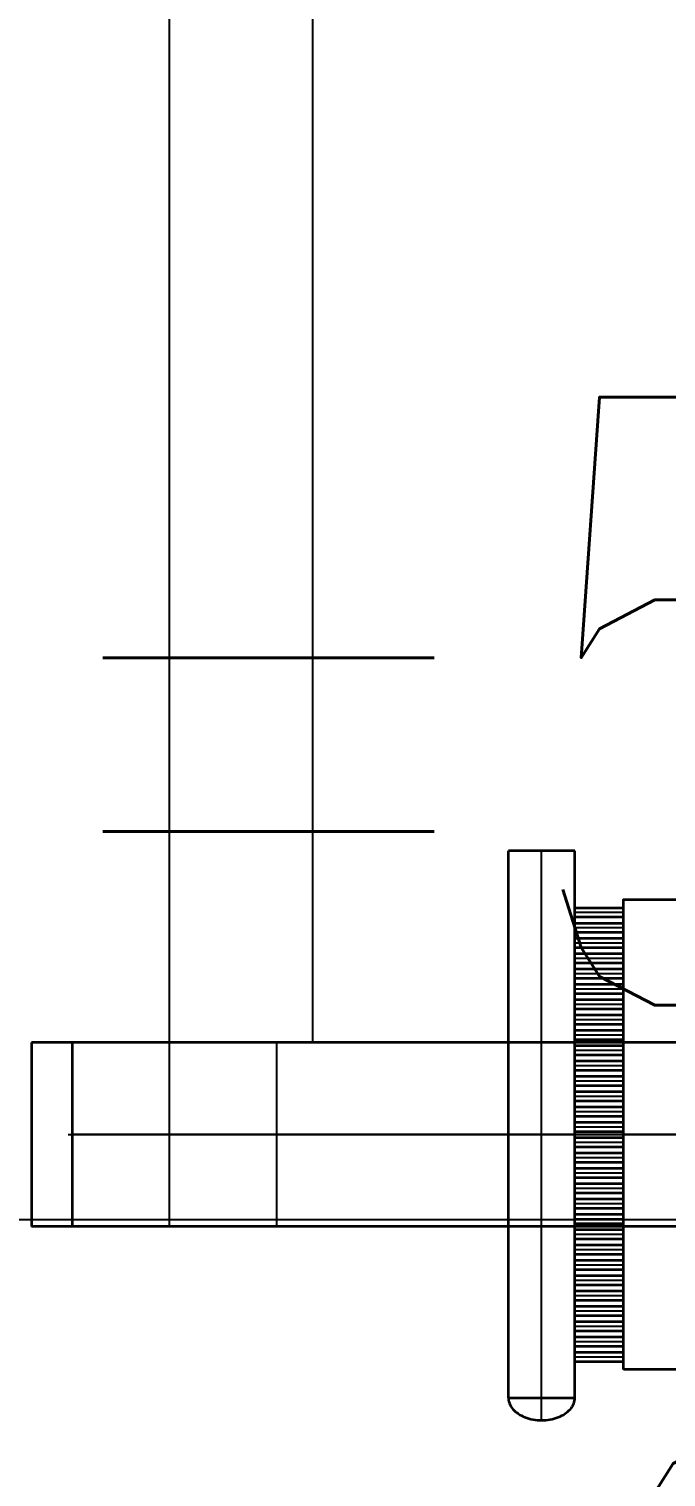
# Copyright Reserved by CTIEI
# Model space of a CAD drawing. Header units: metres. Extents: x -170 to 1091, y -90 to 504.
# Drawn here: x 70.76 to 73.88, y 67.37 to 74.46 of the extents above; entities that cross this region are included whole.
import ezdxf

# ---------------------------------------------------------------- set-up
doc = ezdxf.new("R2010")
doc.units = ezdxf.units.M
doc.linetypes.add('CENTER', pattern=[50.8, 31.75, -6.35, 6.35, -6.35])
for name, color, linetype in [('CENTER', 2, 'CENTER'), ('DIM_COOR', 3, 'CONTINUOUS'), ('PUB_TEXT', 7, 'CONTINUOUS')]:
    doc.layers.add(name, color=color, linetype=linetype)
doc.layers.add('EB0', color=7, linetype='CONTINUOUS', lineweight=35)
doc.styles.add('_TCH_DIM', font='SIMPLEX', dxfattribs={"bigfont": 'GBCBIG'})

msp = doc.modelspace()

# ---------------------------------------------------------------- linework, layer by layer
at = {"layer": 'CENTER', "ltscale": 25}
msp.add_line((81.4013, 69.05, -0.908), (70.9721, 69.05, -0.908), dxfattribs=at)
at = {"layer": 'DIM_COOR', "color": 4, "linetype": 'Continuous'}
msp.add_line((85.8645, 68.6324), (69.1445, 68.6324), dxfattribs=at)
at = {"layer": 'EB0', "lineweight": 25}
for p, q in [((71.4511, 68.6, -0.908), (71.4511, 103.0587, 0)), ((72.1511, 69.5, -0.908), (72.1511, 103.0587, 0)), ((73.2704, 67.6525, -0.908), (73.2704, 70.4375, -0.908)), ((73.4329, 70.1375, -0.908), (73.6704, 70.1375, -0.908)), ((73.4329, 70.0625, -0.908), (73.6704, 70.0625, -0.908)), ((73.4329, 69.9875, -0.908), (73.6704, 69.9875, -0.908)), ((73.4329, 69.9125, -0.908), (73.6704, 69.9125, -0.908)), ((73.4329, 69.8375, -0.908), (73.6704, 69.8375, -0.908)), ((73.4329, 69.7625, -0.908), (73.6704, 69.7625, -0.908)), ((73.4329, 69.6875, -0.908), (73.6704, 69.6875, -0.908)), ((73.4329, 69.6125, -0.908), (73.6704, 69.6125, -0.908)), ((71.9754, 68.6, -0.908), (71.9754, 69.5, -0.908)), ((73.4329, 69.5375, -0.908), (73.6704, 69.5375, -0.908)), ((73.4329, 69.4625, -0.908), (73.6704, 69.4625, -0.908)), ((73.4329, 69.3875, -0.908), (73.6704, 69.3875, -0.908)), ((73.4329, 69.3125, -0.908), (73.6704, 69.3125, -0.908)), ((73.4329, 69.2375, -0.908), (73.6704, 69.2375, -0.908)), ((73.4329, 69.1625, -0.908), (73.6704, 69.1625, -0.908)), ((73.4329, 69.0875, -0.908), (73.6704, 69.0875, -0.908)), ((70.955, 69.05, -0.908), (83.045, 69.05, -0.908)), ((80.8427, 69.05, -0.908), (72.4787, 69.05, -0.908)), ((73.4329, 69.0125, -0.908), (73.6704, 69.0125, -0.908)), ((73.4329, 68.9375, -0.908), (73.6704, 68.9375, -0.908)), ((73.4329, 68.8625, -0.908), (73.6704, 68.8625, -0.908)), ((73.4329, 68.7875, -0.908), (73.6704, 68.7875, -0.908)), ((73.4329, 68.7125, -0.908), (73.6704, 68.7125, -0.908)), ((73.4329, 68.6375, -0.908), (73.6704, 68.6375, -0.908)), ((73.4329, 68.5625, -0.908), (73.6704, 68.5625, -0.908)), ((73.4329, 68.4875, -0.908), (73.6704, 68.4875, -0.908)), ((73.4329, 68.4125, -0.908), (73.6704, 68.4125, -0.908)), ((73.4329, 68.3375, -0.908), (73.6704, 68.3375, -0.908)), ((73.4329, 68.2625, -0.908), (73.6704, 68.2625, -0.908)), ((73.4329, 68.1875, -0.908), (73.6704, 68.1875, -0.908)), ((73.4329, 68.1125, -0.908), (73.6704, 68.1125, -0.908)), ((73.4329, 68.0375, -0.908), (73.6704, 68.0375, -0.908)), ((73.4329, 67.9625, -0.908), (73.6704, 67.9625, -0.908))]:
    msp.add_line(p, q, dxfattribs=at)
at = {"layer": 'EB0'}
for p, q in [((73.1079, 67.7625, -0.908), (73.1079, 70.4375, -0.908)), ((73.4329, 70.4375, -0.908), (73.1079, 70.4375, -0.908)), ((73.1079, 67.7625, -0.908), (73.1079, 70.4375, -0.908)), ((73.4329, 70.4375, -0.908), (73.1079, 70.4375, -0.908)), ((73.4329, 67.7625, -0.908), (73.4329, 70.4375, -0.908)), ((73.4329, 67.7625, -0.908), (73.4329, 70.4375, -0.908)), ((73.4329, 70.16, -0.908), (73.6704, 70.16, -0.908)), ((73.4329, 70.115, -0.908), (73.6704, 70.115, -0.908)), ((73.4329, 70.085, -0.908), (73.6704, 70.085, -0.908)), ((73.4329, 70.04, -0.908), (73.6704, 70.04, -0.908)), ((73.4329, 70.01, -0.908), (73.6704, 70.01, -0.908)), ((73.4329, 69.965, -0.908), (73.6704, 69.965, -0.908)), ((73.4329, 69.935, -0.908), (73.6704, 69.935, -0.908)), ((73.4329, 69.89, -0.908), (73.6704, 69.89, -0.908)), ((73.4329, 69.86, -0.908), (73.6704, 69.86, -0.908)), ((73.4329, 69.815, -0.908), (73.6704, 69.815, -0.908)), ((73.4329, 69.785, -0.908), (73.6704, 69.785, -0.908)), ((73.4329, 69.74, -0.908), (73.6704, 69.74, -0.908)), ((73.4329, 69.71, -0.908), (73.6704, 69.71, -0.908)), ((73.4329, 69.665, -0.908), (73.6704, 69.665, -0.908)), ((73.4329, 69.635, -0.908), (73.6704, 69.635, -0.908)), ((73.4329, 69.59, -0.908), (73.6704, 69.59, -0.908)), ((70.9754, 69.5, -0.908), (70.7754, 69.5, -0.908)), ((70.7754, 69.5, -0.908), (70.7754, 68.6, -0.908)), ((70.9754, 68.6, -0.908), (70.9754, 69.5, -0.908)), ((73.9594, 69.5, -0.908), (70.9754, 69.5, -0.908)), ((73.4329, 69.56, -0.908), (73.6704, 69.56, -0.908)), ((73.4329, 69.515, -0.908), (73.6704, 69.515, -0.908)), ((73.4329, 69.485, -0.908), (73.6704, 69.485, -0.908)), ((73.4329, 69.44, -0.908), (73.6704, 69.44, -0.908)), ((73.4329, 69.41, -0.908), (73.6704, 69.41, -0.908)), ((73.4329, 69.365, -0.908), (73.6704, 69.365, -0.908)), ((73.4329, 69.335, -0.908), (73.6704, 69.335, -0.908)), ((73.4329, 69.29, -0.908), (73.6704, 69.29, -0.908)), ((73.4329, 69.26, -0.908), (73.6704, 69.26, -0.908)), ((73.4329, 69.215, -0.908), (73.6704, 69.215, -0.908)), ((73.4329, 69.185, -0.908), (73.6704, 69.185, -0.908)), ((73.4329, 69.14, -0.908), (73.6704, 69.14, -0.908)), ((73.4329, 69.11, -0.908), (73.6704, 69.11, -0.908)), ((73.4329, 69.065, -0.908), (73.6704, 69.065, -0.908)), ((73.4329, 69.035, -0.908), (73.6704, 69.035, -0.908)), ((73.4329, 68.99, -0.908), (73.6704, 68.99, -0.908)), ((73.4329, 68.96, -0.908), (73.6704, 68.96, -0.908)), ((73.4329, 68.915, -0.908), (73.6704, 68.915, -0.908)), ((73.4329, 68.885, -0.908), (73.6704, 68.885, -0.908)), ((73.4329, 68.84, -0.908), (73.6704, 68.84, -0.908)), ((73.4329, 68.81, -0.908), (73.6704, 68.81, -0.908)), ((73.4329, 68.765, -0.908), (73.6704, 68.765, -0.908)), ((73.4329, 68.735, -0.908), (73.6704, 68.735, -0.908)), ((73.4329, 68.69, -0.908), (73.6704, 68.69, -0.908)), ((73.4329, 68.66, -0.908), (73.6704, 68.66, -0.908)), ((70.9754, 68.6, -0.908), (70.7754, 68.6, -0.908)), ((73.9594, 68.6, -0.908), (70.9754, 68.6, -0.908)), ((73.4329, 68.615, -0.908), (73.6704, 68.615, -0.908)), ((73.4329, 68.585, -0.908), (73.6704, 68.585, -0.908)), ((73.4329, 68.54, -0.908), (73.6704, 68.54, -0.908)), ((73.4329, 68.51, -0.908), (73.6704, 68.51, -0.908)), ((73.4329, 68.465, -0.908), (73.6704, 68.465, -0.908)), ((73.4329, 68.435, -0.908), (73.6704, 68.435, -0.908)), ((73.4329, 68.39, -0.908), (73.6704, 68.39, -0.908)), ((73.4329, 68.36, -0.908), (73.6704, 68.36, -0.908)), ((73.4329, 68.315, -0.908), (73.6704, 68.315, -0.908)), ((73.4329, 68.285, -0.908), (73.6704, 68.285, -0.908)), ((73.4329, 68.24, -0.908), (73.6704, 68.24, -0.908)), ((73.4329, 68.21, -0.908), (73.6704, 68.21, -0.908)), ((73.4329, 68.165, -0.908), (73.6704, 68.165, -0.908)), ((73.4329, 68.135, -0.908), (73.6704, 68.135, -0.908)), ((73.4329, 68.09, -0.908), (73.6704, 68.09, -0.908)), ((73.4329, 68.06, -0.908), (73.6704, 68.06, -0.908)), ((73.4329, 68.015, -0.908), (73.6704, 68.015, -0.908)), ((73.4329, 67.985, -0.908), (73.6704, 67.985, -0.908)), ((73.4329, 67.94, -0.908), (73.6704, 67.94, -0.908)), ((77.0204, 67.9, -0.908), (73.6704, 67.9, -0.908)), ((73.1079, 67.7625, -0.908), (73.4329, 67.7625, -0.908)), ((73.1079, 67.7625, -0.908), (73.4329, 67.7625, -0.908))]:
    msp.add_line(p, q, dxfattribs=at)
at = {"layer": 'EB0', "elevation": -0.908}
for points in [[(73.6704, 67.9), (73.6704, 70.2), (80.3704, 70.2), (80.3704, 67.9), (77.0204, 67.9)], [(73.1079, 67.7625), (73.1083, 67.7553), (73.1093, 67.7482), (73.1111, 67.7411), (73.1135, 67.7341), (73.1166, 67.7272), (73.1203, 67.7204), (73.1247, 67.7139), (73.1297, 67.7075), (73.1353, 67.7014), (73.1415, 67.6956), (73.1483, 67.69), (73.1555, 67.6848), (73.1633, 67.6798), (73.1715, 67.6753), (73.1802, 67.6711), (73.1892, 67.6673), (73.1986, 67.6639), (73.2083, 67.6609), (73.2182, 67.6584), (73.2284, 67.6563), (73.2387, 67.6546), (73.2492, 67.6535), (73.2598, 67.6528), (73.2704, 67.6525), (73.2811, 67.6528), (73.2916, 67.6535), (73.3021, 67.6546), (73.3125, 67.6563), (73.3227, 67.6584), (73.3326, 67.6609), (73.3423, 67.6639), (73.3517, 67.6673), (73.3607, 67.6711), (73.3694, 67.6753), (73.3776, 67.6798), (73.3853, 67.6848), (73.3926, 67.69), (73.3994, 67.6956), (73.4056, 67.7014), (73.4112, 67.7075), (73.4162, 67.7139), (73.4206, 67.7204), (73.4243, 67.7272), (73.4274, 67.7341), (73.4298, 67.7411), (73.4315, 67.7482), (73.4326, 67.7553), (73.4329, 67.7625)], [(73.1079, 67.7625), (73.1083, 67.7553), (73.1093, 67.7482), (73.1111, 67.7411), (73.1135, 67.7341), (73.1166, 67.7272), (73.1203, 67.7204), (73.1247, 67.7139), (73.1297, 67.7075), (73.1353, 67.7014), (73.1415, 67.6956), (73.1483, 67.69), (73.1555, 67.6848), (73.1633, 67.6798), (73.1715, 67.6753), (73.1802, 67.6711), (73.1892, 67.6673), (73.1986, 67.6639), (73.2083, 67.6609), (73.2182, 67.6584), (73.2284, 67.6563), (73.2387, 67.6546), (73.2492, 67.6535), (73.2598, 67.6528), (73.2704, 67.6525), (73.2811, 67.6528), (73.2916, 67.6535), (73.3021, 67.6546), (73.3125, 67.6563), (73.3227, 67.6584), (73.3326, 67.6609), (73.3423, 67.6639), (73.3517, 67.6673), (73.3607, 67.6711), (73.3694, 67.6753), (73.3776, 67.6798), (73.3853, 67.6848), (73.3926, 67.69), (73.3994, 67.6956), (73.4056, 67.7014), (73.4112, 67.7075), (73.4162, 67.7139), (73.4206, 67.7204), (73.4243, 67.7272), (73.4274, 67.7341), (73.4298, 67.7411), (73.4315, 67.7482), (73.4326, 67.7553), (73.4329, 67.7625)]]:
    msp.add_lwpolyline(points, dxfattribs=at)

# ---------------------------------------------------------------- texts
at = {"layer": 'PUB_TEXT', "linetype": 'Continuous', "style": '_TCH_DIM', "width": 0.705882}
for s, p in [('A=58.700', (69.1445, 69.6824)), ('B=93.000', (69.1445, 64.6074))]:
    msp.add_text(s, height=2.975, dxfattribs=at).set_placement(p)

doc.saveas('drawing.dxf')
